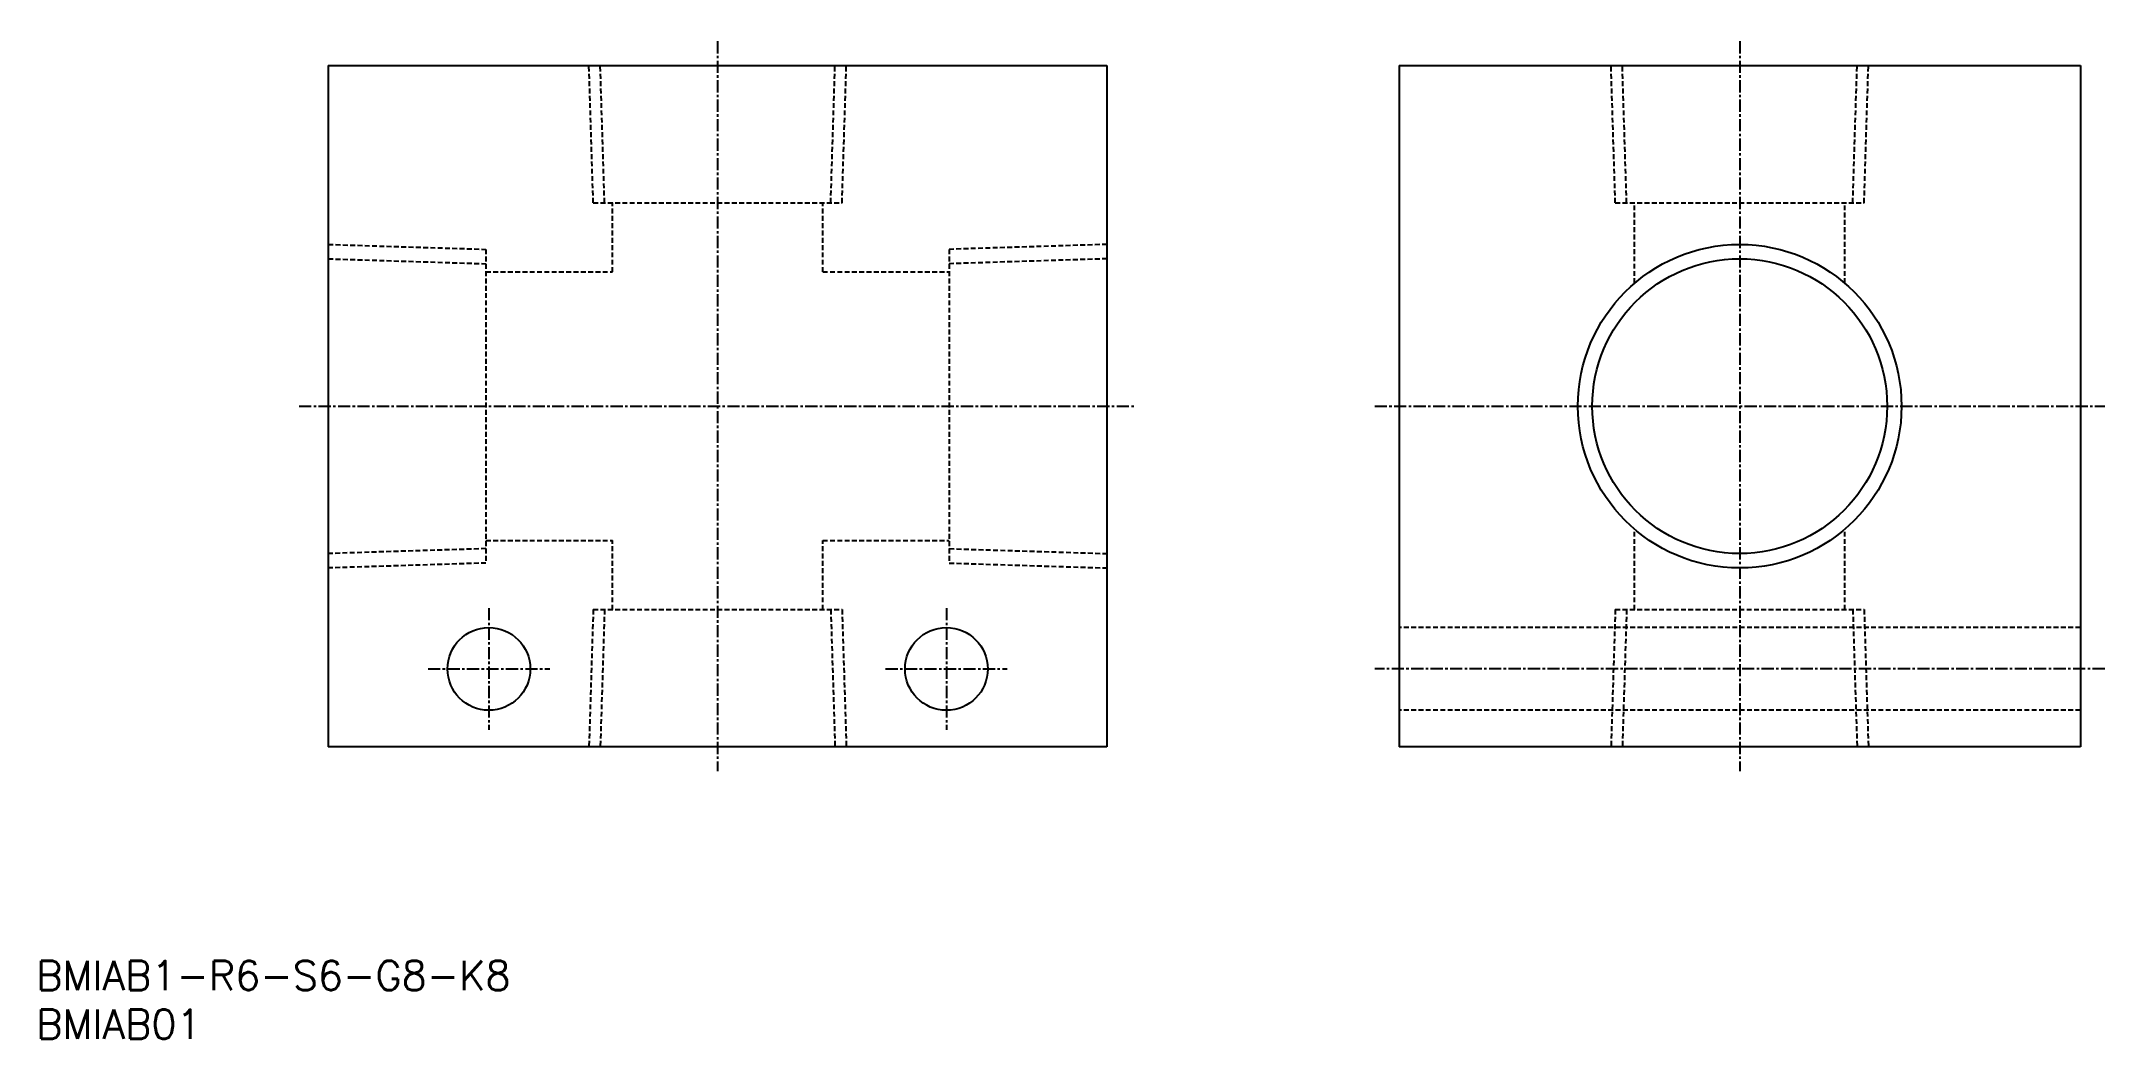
# Model space of a CAD drawing. Extents: x 1 to 213, y 0 to 102.
import ezdxf

# ---------------------------------------------------------------- set-up
doc = ezdxf.new("R2010")
doc.units = 0
doc.linetypes.add('CENTER', pattern=[2, 1.25, -0.25, 0.25, -0.25])
doc.linetypes.add('DASHED', pattern=[0.75, 0.5, -0.25])
doc.layers.get('0').update_dxf_attribs({"linetype": 'CONTINUOUS'})
doc.layers.add('CENTER', color=1, linetype='CENTER')
doc.styles.get("Standard").update_dxf_attribs({"font": 'txt.shx'})

# ---------------------------------------------------------------- blocks, each defined once
blk = doc.blocks.new('*U16')
at = {"color": 7, "linetype": 'CONTINUOUS'}
blk.add_text('BMIAB01', height=3, dxfattribs=at).set_placement((0, 0))
blk = doc.blocks.new('*U17')
at = {"color": 7, "linetype": 'CONTINUOUS'}
blk.add_text('BMIAB1-R6-S6-G8-K8', height=3, dxfattribs=at).set_placement((0, 5))

msp = doc.modelspace()

# ---------------------------------------------------------------- linework, layer by layer
at = {"color": 7, "linetype": 'CONTINUOUS'}
for p, q in [((30, 100), (110, 100)), ((30, 100), (30, 30)), ((110, 100), (110, 30)), ((140, 100), (140, 30)), ((140, 100), (210, 100)), ((210, 100), (210, 30)), ((110, 30), (30, 30)), ((210, 30), (140, 30))]:
    msp.add_line(p, q, dxfattribs=at)
at = {"color": 3, "linetype": 'DASHED'}
for p, q in [((57.220125, 85.9), (56.7795, 100)), ((58.382125, 85.9), (57.9415, 100)), ((81.617875, 85.9), (82.0585, 100)), ((82.779875, 85.9), (83.2205, 100)), ((162.220125, 85.9), (161.7795, 100)), ((163.382125, 85.9), (162.9415, 100)), ((186.617875, 85.9), (187.0585, 100)), ((187.779875, 85.9), (188.2205, 100)), ((57.220125, 85.9), (82.779875, 85.9)), ((59.2, 78.8), (59.2, 85.9)), ((80.8, 78.8), (80.8, 85.9)), ((162.220125, 85.9), (187.779875, 85.9)), ((164.2, 77.638592), (164.2, 85.9)), ((185.8, 77.638592), (185.8, 85.9)), ((30, 81.6245), (46.2, 81.11825)), ((46.2, 81.11825), (46.2, 48.88175)), ((110, 81.6245), (93.8, 81.11825)), ((93.8, 81.11825), (93.8, 48.88175)), ((30, 80.1455), (46.2, 79.63925)), ((46.2, 78.8), (59.2, 78.8)), ((80.8, 78.8), (93.8, 78.8)), ((110, 80.1455), (93.8, 79.63925)), ((46.2, 51.2), (59.2, 51.2)), ((59.2, 44.1), (59.2, 51.2)), ((80.8, 44.1), (80.8, 51.2)), ((80.8, 51.2), (93.8, 51.2)), ((164.2, 44.1), (164.2, 52.361408)), ((185.8, 44.1), (185.8, 52.361408)), ((46.2, 50.36075), (30, 49.8545)), ((46.2, 48.88175), (30, 48.3755)), ((93.8, 50.36075), (110, 49.8545)), ((93.8, 48.88175), (110, 48.3755)), ((57.220125, 44.1), (56.7795, 30)), ((57.220125, 44.1), (82.779875, 44.1)), ((58.382125, 44.1), (57.9415, 30)), ((81.617875, 44.1), (82.0585, 30)), ((82.779875, 44.1), (83.2205, 30)), ((162.220125, 44.1), (161.7795, 30)), ((162.220125, 44.1), (187.779875, 44.1)), ((163.382125, 44.1), (162.9415, 30)), ((186.617875, 44.1), (187.0585, 30)), ((187.779875, 44.1), (188.2205, 30)), ((210, 42.25), (140, 42.25)), ((210, 33.75), (140, 33.75))]:
    msp.add_line(p, q, dxfattribs=at)
at = {"color": 3, "linetype": 'CONTINUOUS'}
msp.add_circle((175, 65), 16.6245, dxfattribs=at)
at = {"color": 7, "linetype": 'CONTINUOUS'}
for centre, radius in [((175, 65), 15.1455), ((46.5, 38), 4.25), ((93.5, 38), 4.25)]:
    msp.add_circle(centre, radius, dxfattribs=at)
at = {"layer": 'CENTER', "color": 1, "linetype": 'CENTER'}
for p, q in [((70, 102.5), (70, 27.5)), ((175, 102.5), (175, 27.5)), ((27, 65), (113, 65)), ((137.5, 65), (212.5, 65)), ((46.5, 44.25), (46.5, 31.75)), ((93.5, 44.25), (93.5, 31.75)), ((40.25, 38), (52.75, 38)), ((87.25, 38), (99.75, 38)), ((212.5, 38), (137.5, 38))]:
    msp.add_line(p, q, dxfattribs=at)

# ---------------------------------------------------------------- block references
at = {"color": 7, "linetype": 'CONTINUOUS'}
for name in ['*U17', '*U16']:
    msp.add_blockref(name, (0, 0), dxfattribs=at)

doc.saveas('drawing.dxf')
